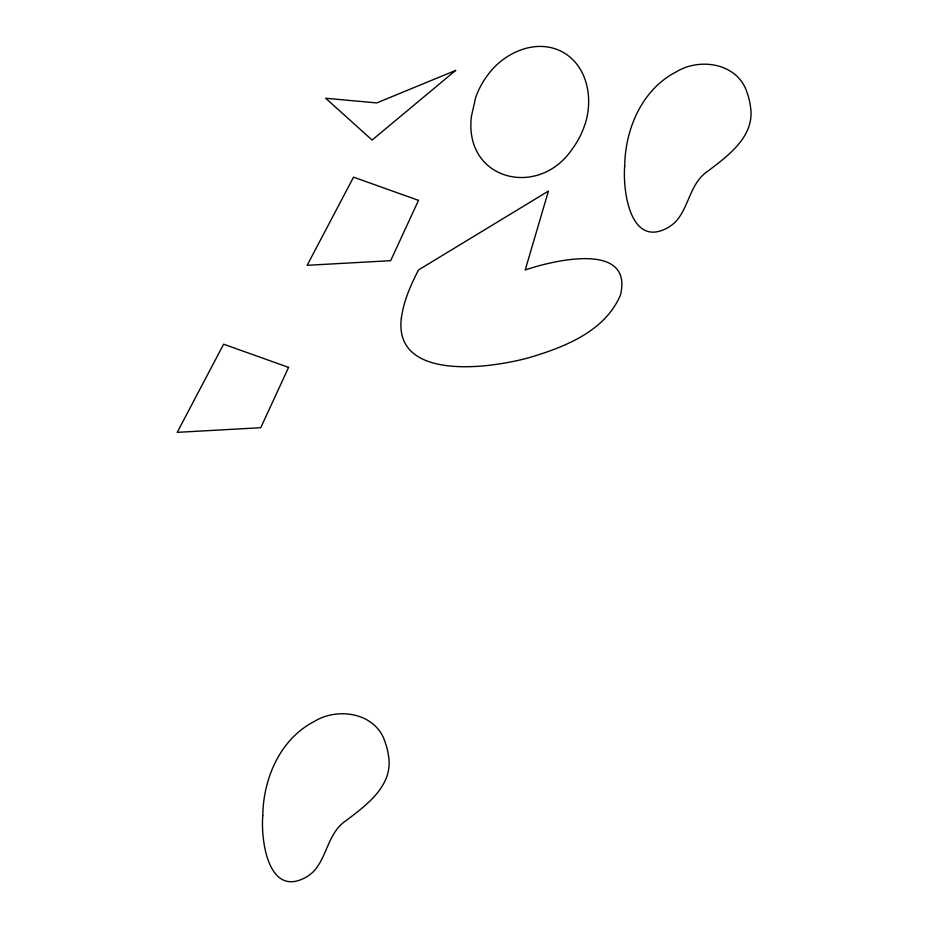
<?xml version="1.0" encoding="UTF-8"?>
<svg xmlns="http://www.w3.org/2000/svg" width="928" height="928" viewBox="0 0 928 928"><rect width="100%" height="100%" fill="white"/><g stroke="black" fill="none" stroke-linecap="round" stroke-linejoin="round"><path stroke-width="1.39" d="M262.786 815.689C260.664 840.466 268.447 898.756 306.518 876.937A39.08 39.08 0 0 0 313.652 871.404C327.48 856.37 327.978 832.462 346.156 820.561C367.012 804.715 394.098 785.03 388.356 754.974A57.072 57.072 0 0 0 385.456 743.166C376.826 712.959 338.407 706.533 314.105 721.566C279.989 739.222 263.239 778.685 262.786 815.689M624.695 166.1C622.584 190.878 630.356 249.18 668.427 227.348A39.08 39.08 0 0 0 675.561 221.815C689.388 206.782 689.898 182.886 708.076 170.984C728.921 155.138 756.007 135.442 750.265 105.398A57.072 57.072 0 0 0 747.365 93.577C738.734 63.371 700.315 56.956 676.013 71.99C641.898 89.645 625.159 129.108 624.695 166.1M401.325 318.443C394.934 371.455 462.573 369.483 497.478 364.194A266.336 266.336 0 0 0 527.974 357.976C563.656 347.524 604.998 331.702 620.53 294.918C633.29 240.561 551.499 260.942 525.225 269.955L548.425 191.075L418.505 269.955C410.663 285.232 403.518 301.252 401.325 318.443M471.401 116.452C463.745 180.415 538.762 198.789 572.158 149.13A83.996 83.996 0 0 0 583.979 127.182C593.978 101.233 588.468 66.085 562.345 51.887C536.094 37.886 503.718 52.641 487.571 75.272A83.996 83.996 0 0 0 475.751 97.22L471.401 116.452M288.585 367.395L260.745 427.715L177.225 432.355L223.625 344.195L288.585 367.395M418.505 200.355L390.665 260.675L307.145 265.315L353.545 177.155L418.505 200.355M455.625 70.447L372.105 140.035L325.705 98.275L376.745 102.915L455.625 70.447"/></g></svg>
